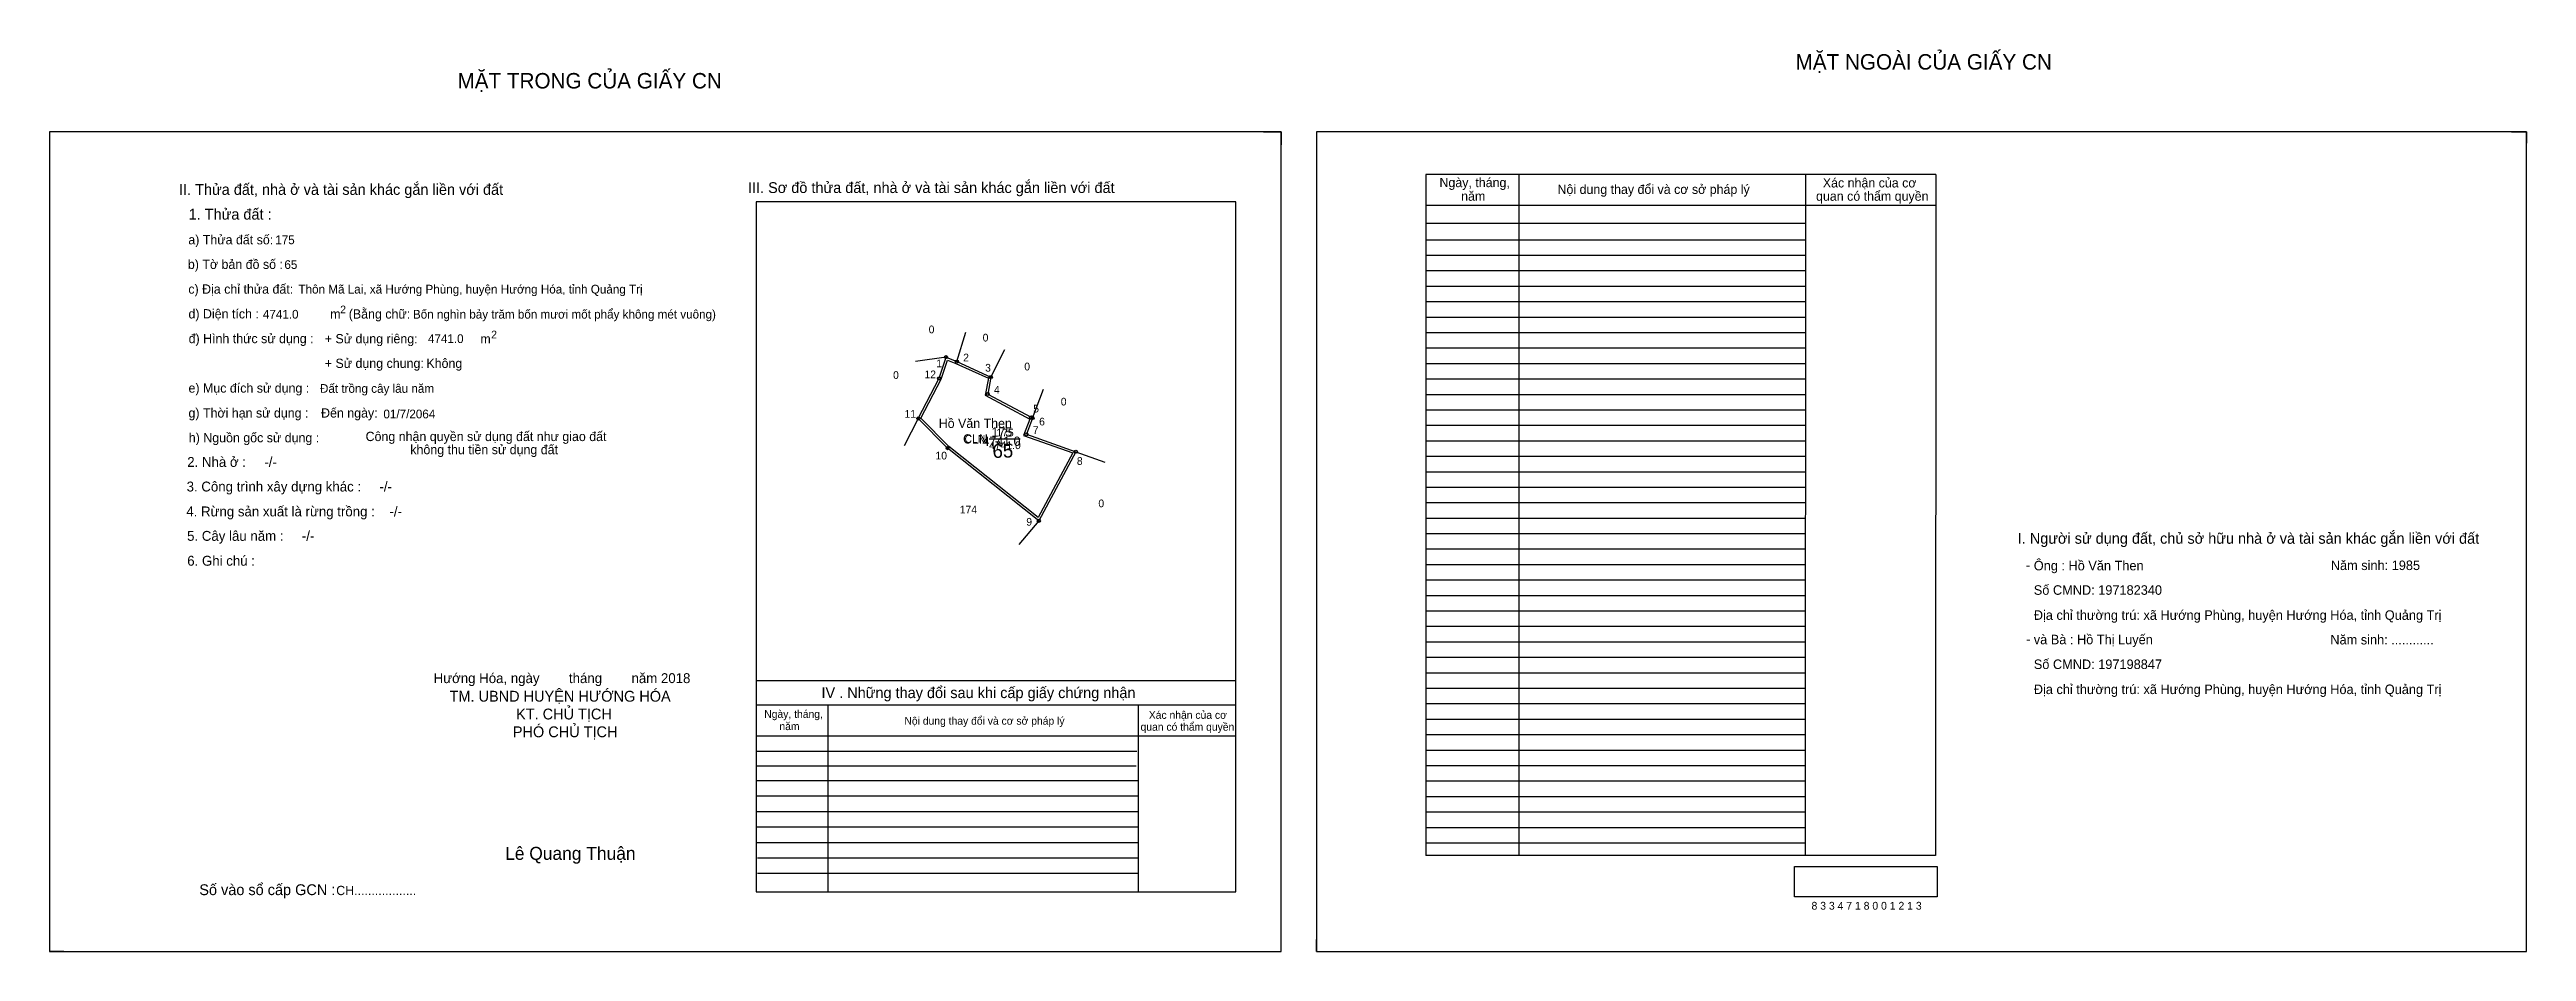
# Model space of a CAD drawing. Extents: x 532410 to 535921, y 1846879 to 1847491.
# Drawn here: x 534319 to 535921, y 1846908 to 1847491 of the extents above.
import ezdxf

# ---------------------------------------------------------------- set-up
doc = ezdxf.new("R2010")
doc.units = 0
for name, color, linetype in [('Default', 7, 'Continuous'), ('Level 10', 7, 'Continuous'), ('Level 11', 7, 'Continuous'), ('Level 13', 7, 'Continuous'), ('Level 2', 7, 'Continuous'), ('Level 27', 7, 'Continuous'), ('Level 3', 7, 'Continuous'), ('Level 36', 7, 'Continuous'), ('Level 4', 7, 'Continuous'), ('Level 5', 7, 'Continuous'), ('Level 55', 7, 'Continuous'), ('Level 6', 7, 'Continuous'), ('Level 7', 7, 'Continuous'), ('Level 8', 7, 'Continuous'), ('Level 9', 7, 'Continuous')]:
    doc.layers.add(name, color=color, linetype=linetype)

msp = doc.modelspace()

# ---------------------------------------------------------------- linework, layer by layer
at = {"layer": 'Level 10'}
for p, q in [((535104.3, 1847437.6), (535115.6, 1847437.6)), ((535115.6, 1847437.6), (535115.6, 1847429.2)), ((535911.1, 1847437.6), (535920.7, 1847437.6)), ((535920.7, 1847437.6), (535920.7, 1847430.2)), ((534881.1, 1847252.2), (534894.5, 1847278.2)), ((534319.5, 1846915.4), (534319.5, 1846907.6)), ((534328.7, 1846907.6), (534319.5, 1846907.6)), ((535138.4, 1846907.6), (535138.4, 1846915.4)), ((535138.4, 1846907.6), (535145.5, 1846907.6))]:
    msp.add_line(p, q, dxfattribs=at)
for points in [[(534319.5, 1846907.6), (535115.6, 1846907.6), (535115.6, 1847437.6), (534319.5, 1847437.6)], [(535138.4, 1846907.6), (535920.7, 1846907.6), (535920.7, 1847437.6), (535138.4, 1847437.6)], [(534899, 1847291.9), (534906, 1847289), (534928, 1847279), (534926, 1847268), (534954, 1847253), (534954.9, 1847252.5), (534951, 1847242), (534982.9, 1847230.7), (534959, 1847186), (534900, 1847233), (534881.1, 1847252.2), (534894.5, 1847278.2)], [(534899.9, 1847290), (534905.4, 1847287.7), (534926.4, 1847278.2), (534924.4, 1847267.2), (534953.2, 1847251.8), (534949.1, 1847241.2), (534980.9, 1847229.9), (534958.6, 1847188.1), (534900.9, 1847234), (534882.8, 1847252.5), (534895.8, 1847277.7)]]:
    msp.add_lwpolyline(points, close=True, dxfattribs=at)
at = {"layer": 'Level 11'}
for centre in [(534899, 1847291.9), (534899, 1847291.9), (534906, 1847289), (534894.5, 1847278.2), (534928, 1847279), (534926, 1847268), (534881.1, 1847252.2), (534951, 1847242), (534954, 1847253), (534954.9, 1847252.5), (534900, 1847233), (534982.9, 1847230.7), (534959, 1847186)]:
    msp.add_circle(centre, 1, dxfattribs=at)
at = {"layer": 'Level 13'}
msp.add_line((534927.6, 1847239), (534942.9, 1847239), dxfattribs=at)
at = {"layer": 'Level 27'}
for p, q in [((534906, 1847289), (534911.8, 1847308.1)), ((534899, 1847291.9), (534879.2, 1847289.1)), ((534928, 1847279), (534937, 1847296.9)), ((534954.9, 1847252.5), (534962, 1847271.2)), ((534881.1, 1847252.2), (534871.9, 1847234.5)), ((534982.9, 1847230.7), (535001.7, 1847224)), ((534959, 1847186), (534946, 1847170.8))]:
    msp.add_line(p, q, dxfattribs=at)
at = {"layer": 'Level 6'}
msp.add_lwpolyline([(535447.4, 1846962.6), (535539.8, 1846962.6), (535539.8, 1846942.8), (535447.4, 1846942.8)], close=True, dxfattribs=at)
at = {"layer": 'Level 7'}
for p, q in [((535454.4, 1847367.6), (535209.2, 1847367.6)), ((535454.4, 1847357.6), (535209.2, 1847357.6)), ((535454.4, 1847347.6), (535209.2, 1847347.6)), ((535454.4, 1847337.6), (535209.2, 1847337.6)), ((535454.4, 1847327.6), (535209.2, 1847327.6)), ((535454.4, 1847317.6), (535209.2, 1847317.6)), ((535454.4, 1847307.6), (535209.2, 1847307.6)), ((535454.4, 1847297.6), (535209.2, 1847297.6)), ((535454.4, 1847287.6), (535209.2, 1847287.6)), ((535454.4, 1847277.6), (535209.2, 1847277.6)), ((535454.4, 1847267.6), (535209.2, 1847267.6)), ((535454.4, 1847257.6), (535209.2, 1847257.6)), ((535454.4, 1847247.6), (535209.2, 1847247.6)), ((535454.4, 1847237.6), (535209.2, 1847237.6)), ((535454.4, 1847227.6), (535209.2, 1847227.6)), ((535454.4, 1847217.6), (535209.2, 1847217.6)), ((535454.4, 1847207.6), (535209.2, 1847207.6)), ((535454.4, 1847197.6), (535209.2, 1847197.6)), ((535454.4, 1847187.6), (535209.2, 1847187.6)), ((535454.4, 1847177.6), (535209.2, 1847177.6)), ((535454.4, 1847167.6), (535209.2, 1847167.6)), ((535454.4, 1847157.6), (535209.2, 1847157.6)), ((535454.4, 1847147.6), (535209.2, 1847147.6)), ((535454.4, 1847137.6), (535209.2, 1847137.6)), ((535454.4, 1847127.6), (535209.2, 1847127.6)), ((535454.4, 1847117.6), (535209.2, 1847117.6)), ((535454.4, 1847107.6), (535209.2, 1847107.6)), ((535454.4, 1847097.6), (535209.2, 1847097.6)), ((535454.4, 1847087.6), (535209.2, 1847087.6)), ((535454.4, 1847077.6), (535209.2, 1847077.6)), ((535454.4, 1847067.6), (535209.2, 1847067.6)), ((535454.4, 1847057.6), (535209.2, 1847057.6)), ((535022.4, 1847036.9), (534776.3, 1847036.9)), ((535454.4, 1847047.6), (535209.2, 1847047.6)), ((535454.4, 1847037.6), (535209.2, 1847037.6)), ((535022, 1847027.4), (534776.3, 1847027.4)), ((535023.2, 1847017.9), (534776.3, 1847017.9)), ((535454.4, 1847027.6), (535209.2, 1847027.6)), ((535454.4, 1847017.6), (535209.2, 1847017.6)), ((535023.2, 1847007.9), (534776.3, 1847007.9)), ((535454.4, 1847007.6), (535209.2, 1847007.6)), ((535023.2, 1846997.9), (534776.3, 1846997.9)), ((535023.2, 1846987.9), (534776.3, 1846987.9)), ((535454.4, 1846997.6), (535209.2, 1846997.6)), ((535454.4, 1846987.6), (535209.2, 1846987.6)), ((535023.2, 1846977.9), (534776.3, 1846977.9)), ((535454.4, 1846977.6), (535209.2, 1846977.6)), ((535023.2, 1846967.9), (534777.1, 1846967.9)), ((535023.2, 1846957.9), (534777.1, 1846957.9))]:
    msp.add_line(p, q, dxfattribs=at)
at = {"layer": 'Level 8'}
for p, q in [((535538.8, 1847410), (535209.2, 1847410)), ((535209.2, 1847410), (535209.2, 1846969.6)), ((535269.2, 1847410), (535269.2, 1846969.6)), ((535454.6, 1847409.8), (535454.4, 1846969.6)), ((535538.8, 1847410), (535538.7, 1846969.6)), ((535086.3, 1847392.2), (534776.3, 1847392.2)), ((534776.3, 1847392.2), (534776.3, 1846946.2)), ((535086.3, 1846946.2), (535086.3, 1847392.2)), ((535538.8, 1847390), (535209.2, 1847390)), ((535454.4, 1847378.3), (535209.2, 1847378.3)), ((535086.3, 1847082.6), (534776.3, 1847082.6)), ((535086.3, 1847066.8), (534776.3, 1847066.8)), ((534822.6, 1847066.8), (534822.6, 1846946.2)), ((535023.2, 1847066.8), (535023.2, 1846946.2)), ((535086.3, 1847046.8), (534776.3, 1847046.8)), ((535538.7, 1846969.6), (535209.2, 1846969.6)), ((534776.3, 1846946.2), (535086.3, 1846946.2))]:
    msp.add_line(p, q, dxfattribs=at)
at = {"layer": 'Level 9'}
msp.add_line((534926.8, 1847239), (534946.9, 1847239), dxfattribs=at)

# ---------------------------------------------------------------- texts
at = {"layer": 'Default'}
for s, p in [('e) Mục đích sử dụng :', (534409.3, 1847268.9)), ('g) Thời hạn sử dụng :', (534409.3, 1847252.8)), ('Đến ngày:', (534495, 1847252.8)), ('h) Nguồn gốc sử dụng :', (534409.5, 1847236.8)), ('Công nhận quyền sử dụng đất như giao đất', (534523.8, 1847237.6)), ('không thu tiền sử dụng đất', (534552.7, 1847229.1))]:
    msp.add_text(s, height=6, dxfattribs=at).set_placement(p)
at = {"layer": 'Level 13'}
for s, p in [('CLN', (534911, 1847236.5)), ('175', (534931.6, 1847240.6)), ('4741.0', (534926.9, 1847232.4))]:
    msp.add_text(s, height=5, dxfattribs=at).set_placement(p)
at = {"layer": 'Level 2'}
msp.add_text('Hồ Văn Then', height=6, dxfattribs=at).set_placement((534894.3, 1847246.1))
at = {"layer": 'Level 3'}
msp.add_text('CLN', height=6, dxfattribs=at).set_placement((534910, 1847236))
at = {"layer": 'Level 36'}
for s, p in [('0', (534887.8, 1847307.3)), ('0', (534922.7, 1847302)), ('0', (534864.8, 1847277.8)), ('0', (534949.6, 1847283.3)), ('0', (534973.2, 1847260.6)), ('174', (534907.9, 1847190.8)), ('0', (534997.5, 1847194.8))]:
    msp.add_text(s, height=5, dxfattribs=at).set_placement(p)
at = {"layer": 'Level 4'}
msp.add_text('175', height=6, dxfattribs=at).set_placement((534928.4, 1847240.5))
at = {"layer": 'Level 5'}
msp.add_text('4741.0', height=6, dxfattribs=at).set_placement((534922.6, 1847234.5))
at = {"layer": 'Level 55'}
for s, height, p in [('1', 0.8, (534898.8, 1847291.9)), ('0', 0.22, (534898.9, 1847291.7)), ('0', 0.22, (534898.9, 1847291.7)), ('2', 0.8, (534905.7, 1847289)), ('0', 0.22, (534905.9, 1847288.8)), ('0', 0.22, (534905.9, 1847288.8)), ('12', 0.8, (534894, 1847278.2)), ('0', 0.22, (534894.5, 1847278)), ('3', 0.8, (534927.8, 1847279)), ('0', 0.22, (534927.9, 1847278.8)), ('0', 0.22, (534927.9, 1847278.8)), ('0', 0.22, (534927.9, 1847278.8)), ('4', 0.8, (534925.7, 1847268)), ('0', 0.22, (534925.9, 1847267.8)), ('0', 0.22, (534925.9, 1847267.8)), ('11', 0.8, (534880.6, 1847252.2)), ('174', 0.22, (534880.9, 1847252)), ('0', 0.22, (534881, 1847252)), ('7', 0.8, (534950.7, 1847242)), ('0', 0.22, (534950.9, 1847241.8)), ('0', 0.22, (534950.9, 1847241.8)), ('5', 0.8, (534953.7, 1847253)), ('0', 0.22, (534953.9, 1847252.8)), ('0', 0.22, (534953.9, 1847252.8)), ('6', 0.8, (534954.7, 1847252.5)), ('0', 0.22, (534954.9, 1847252.3)), ('0', 0.22, (534954.9, 1847252.3)), ('0', 0.22, (534954.9, 1847252.3)), ('0', 0.22, (534954.9, 1847252.3)), ('10', 0.8, (534899.4, 1847233)), ('174', 0.22, (534899.8, 1847232.8)), ('8', 0.8, (534982.6, 1847230.7)), ('0', 0.22, (534982.8, 1847230.5)), ('0', 0.22, (534982.8, 1847230.5)), ('0', 0.22, (534982.8, 1847230.5)), ('9', 0.8, (534958.7, 1847186)), ('174', 0.22, (534958.8, 1847185.8)), ('0', 0.22, (534958.9, 1847185.8))]:
    msp.add_text(s, height=height, dxfattribs=at).set_placement(p)
at = {"layer": 'Level 6'}
for s, height, p in [('175', 5.63, (534465.4, 1847364.9)), ('65', 5.63, (534471.3, 1847348.9)), ('Thôn Mã Lai, xã Hướng Phùng, huyện Hướng Hóa, tỉnh Quảng Trị', 5.64, (534480.4, 1847333)), ('4741.0', 5.63, (534457.4, 1847316.8)), ('Bốn nghìn bảy trăm bốn mươi mốt phẩy không mét vuông)', 5.632, (534554.4, 1847316.8)), ('4741.0', 5.63, (534564.1, 1847301)), ('Đất trồng cây lâu năm', 5.64, (534494.3, 1847268.8)), ('01/7/2064', 5.64, (534535.3, 1847252.3)), ('Ông : Hồ Văn Then', 6.16, (535602.2, 1847154)), ('Năm sinh: 1985', 6.16, (535794.2, 1847154.2)), ('Số CMND: 197182340', 6.16, (535602.2, 1847138.2)), ('Địa chỉ thường trú: xã Hướng Phùng, huyện Hướng Hóa, tỉnh Quảng Trị', 6.16, (535602.2, 1847122)), ('và Bà : Hồ Thị Luyến', 6.16, (535602.2, 1847106.2)), ('Năm sinh: ............', 6.16, (535793.9, 1847106.1)), ('Số CMND: 197198847', 6.16, (535602.2, 1847090.2)), ('Địa chỉ thường trú: xã Hướng Phùng, huyện Hướng Hóa, tỉnh Quảng Trị', 6.16, (535602.2, 1847074)), ('8 3 3 4 7 1 8 0 0 1 2 1 3', 5.04, (535458.5, 1846934.6))]:
    msp.add_text(s, height=height, dxfattribs=at).set_placement(p)
at = {"layer": 'Level 7'}
for s, height, p in [('MẶT NGOÀI CỦA GIẤY CN', 10, (535448.2, 1847477.8)), ('MẶT TRONG CỦA GIẤY CN', 10, (534583.2, 1847465.6)), ('II. Thửa đất, nhà ở và tài sản khác gắn liền với đất', 7, (534403.2, 1847396.8)), ('III. Sơ đồ thửa đất, nhà ở và tài sản khác gắn liền với đất', 7, (534771, 1847398)), ('Ngày, tháng,', 6, (535218, 1847401.8)), ('Nội dung thay đổi và cơ sở pháp lý', 6, (535294.3, 1847397.4)), ('Xác nhận của cơ', 6, (535465.8, 1847401.6)), ('1. Thửa đất :', 7, (534409.4, 1847380.8)), ('năm', 6, (535232, 1847393)), (' quan có thẩm quyền', 6, (535459.2, 1847393)), ('a) Thửa đất số:', 6, (534409.2, 1847364.8)), ('b) Tờ bản đồ số :', 6, (534408.9, 1847348.9)), ('c) Địa chỉ thửa đất:', 6, (534409.2, 1847332.9)), ('d) Diện tích :', 6, (534409.3, 1847316.9)), ('m', 6, (534500.9, 1847316.8)), ('2', 5, (534507.4, 1847320.2)), ('(Bằng chữ:', 6, (534512.9, 1847316.8)), ('đ) Hình thức sử dụng :', 6, (534409.4, 1847300.9)), ('+ Sử dụng riêng:', 6, (534497.4, 1847300.8)), ('m', 6, (534598, 1847300.7)), ('2', 5, (534605, 1847304)), ('+ Sử dụng chung:', 6, (534497.4, 1847284.9)), ('Không', 6, (534563.1, 1847284.9)), ('2. Nhà ở :     -/-', 6.4, (534408.5, 1847220.9)), ('3. Công trình xây dựng khác :     -/-', 6.4, (534408.1, 1847205)), ('4. Rừng sản xuất là rừng trồng :    -/-', 6.4, (534407.9, 1847188.9)), ('5. Cây lâu năm :     -/-', 6.4, (534408.4, 1847173.1)), ('I. Người sử dụng đất, chủ sở hữu nhà ở và tài sản khác gắn liền với đất', 7, (535591.8, 1847171.2)), ('6. Ghi chú :', 6.4, (534408.5, 1847157)), ('-', 6.4, (535597.1, 1847154.2)), ('-', 6.4, (535597.2, 1847106.4)), ('Hướng Hóa, ngày        tháng        năm 2018', 6.4, (534567.8, 1847081.1)), ('TM. UBND HUYỆN HƯỚNG HÓA', 7, (534578.1, 1847069.1)), ('KT. CHỦ TỊCH', 7, (534621.1, 1847057.6)), ('IV . Những thay đổi sau khi cấp giấy chứng nhận', 7, (534818.5, 1847071.4)), ('PHÓ CHỦ TỊCH', 7, (534619, 1847046.1)), ('Ngày, tháng,', 5, (534781.5, 1847058.6)), ('năm', 5, (534791.3, 1847050.7)), ('Nội dung thay đổi và cơ sở pháp lý', 5, (534872.1, 1847054.2)), (' quan có thẩm quyền', 5, (535022.9, 1847050.3)), ('Xác nhận của cơ', 5, (535030.1, 1847058)), ('Lê Quang Thuận', 8.4, (534614, 1846966.8)), ('Số vào sổ cấp GCN :', 7, (534416.3, 1846944)), ('CH..................', 6, (534504.8, 1846944))]:
    msp.add_text(s, height=height, dxfattribs=at).set_placement(p)
msp.add_text('65', height=9, rotation=2, dxfattribs=at).set_placement((534929.2, 1847226.6))
at = {"layer": 'Level 9'}
for s, p in [('1', (534892.7, 1847285.3)), ('2', (534910.1, 1847289.1)), ('12', (534885.1, 1847278.2)), ('3', (534924.3, 1847282.5)), ('4', (534930, 1847268.3)), ('11', (534872.2, 1847252.7)), ('5', (534955.4, 1847256.1)), ('7', (534955.1, 1847242.2)), ('6', (534959.2, 1847247.7)), ('10', (534892.2, 1847225.7)), ('8', (534983.6, 1847222.2)), ('9', (534950.9, 1847182.9))]:
    msp.add_text(s, height=5, dxfattribs=at).set_placement(p)

doc.saveas('drawing.dxf')
